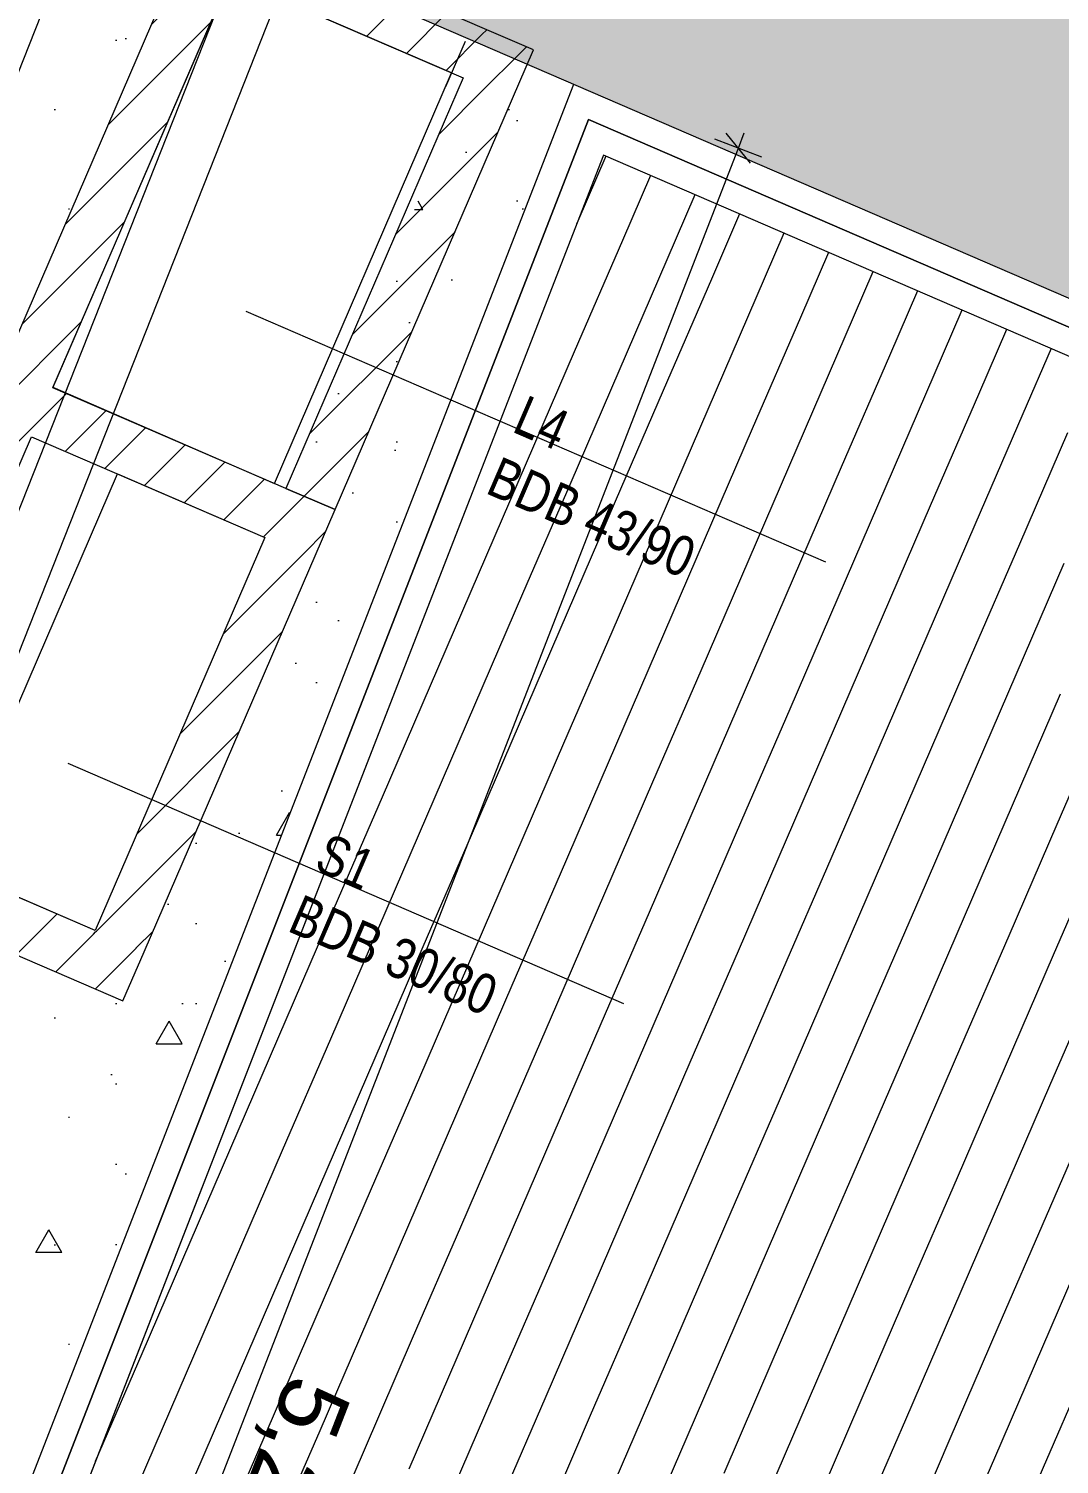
# Model space of a CAD drawing. Header units: millimetres. Extents: x 12535370 to 12566104, y 356204400 to 356234587.
# Drawn here: x 12542701 to 12544628, y 356220425 to 356223107 of the extents above; entities that cross this region are included whole.
import ezdxf
from ezdxf.enums import TextEntityAlignment as Align

# ---------------------------------------------------------------- set-up
doc = ezdxf.new("R2010")
doc.units = ezdxf.units.MM
doc.header["$MEASUREMENT"] = 0
doc.linetypes.add('Dashed', pattern=[211.666667, 105.833333, -105.833333])
doc.linetypes.add('Dot & Dashed', pattern=[6702.78, 3527.78, -1763.89, 0, -1411.11])
for name, color, linetype in [('New_015 Innenwände', 7, 'Continuous'), ('New_080 Raumdefinitionen', 7, 'Continuous'), ('New_290 Raster _ Achsen', 7, 'Continuous'), ('New_GRUNDSTÜCKSGRENZE', 7, 'Continuous')]:
    doc.layers.add(name, color=color, linetype=linetype)
for name, color, linetype, lineweight in [('New_015 Innenwände_Pen_No__1', 7, 'Continuous', 13), ('New_255 Plangrafiken_Pen_No__1', 7, 'Continuous', 13), ('New_255 Plangrafiken_Pen_No__39', 8, 'Continuous', 13), ('New_290 Raster _ Achsen_Pen_No__108', 7, 'Continuous', 13), ('New_GRUNDSTÜCKSGRENZE_Pen_No__1', 7, 'Continuous', 13), ('New_HKLS1_Pen_No__21', 1, 'Continuous', 13)]:
    doc.layers.add(name, color=color, linetype=linetype, lineweight=lineweight)
doc.layers.add('New_255 Plangrafiken_Pen_No__38', color=253, linetype='Continuous', lineweight=13, true_color=0xa2a2a2)
doc.styles.add('GENERATED_STYLE_1', font='arial.ttf')
doc.styles.add('GENERATED_STYLE_2', font='arial.ttf', dxfattribs={"width": 0.8})
doc.dimstyles.new('GENERATED_STYLE__1', dxfattribs={"dimtxt": 125, "dimasz": 47.5, "dimexe": 0.18, "dimexo": 2, "dimgap": 0, "dimtad": 1, "dimlfac": 0.001, "dimzin": 0, "dimdsep": 46, "dimtxsty": 'GENERATED_STYLE_1', "dimblk": 'ARROWHEAD_2', "dimblk1": 'ARROWHEAD_2', "dimblk2": 'ARROWHEAD_2', "dimcen": 0.09, "dimclrd": 7, "dimclre": 7, "dimclrt": 7, "dimadec": 0, "dimazin": 0, "dimtfac": 1, "dimtdec": 4, "dimtmove": 0, "dimatfit": 3, "dimfxl": 1, "dimtolj": 1, "dimtzin": 0, "dimarcsym": 0})
pattern_1 = [(45, (12240439.16, 356160438.356), (-53.033009, 53.033009), [])]

# ---------------------------------------------------------------- blocks, each defined once
blk = doc.blocks.new('Wall_1', base_point=(12539105, 356213987.7))
at = {"layer": 'New_015 Innenwände_Pen_No__1', "color": 7, "linetype": 'Continuous', "lineweight": 13, "flags": 128}
for points in [[(12544625.9, 356227939.6), (12539105, 356213987.7)], [(12539477, 356213840.5), (12544997.9, 356227792.4)]]:
    blk.add_lwpolyline(points, dxfattribs=at)
blk = doc.blocks.new('*X22', base_point=(12240439.2, 356160438.4))
at = {"layer": 'New_255 Plangrafiken_Pen_No__39', "color": 8, "linetype": 'Continuous', "lineweight": 13}
for p, q in [((12543780.3, 356222868.7), (12543727.8, 356222747.2)), ((12543780.3, 356222868.7), (12543727.8, 356222747.2)), ((12543863.5, 356222832.7), (12543811.1, 356222711.2)), ((12543863.5, 356222832.7), (12543811.1, 356222711.2)), ((12543946.7, 356222796.8), (12543894.3, 356222675.3)), ((12543946.7, 356222796.8), (12543894.3, 356222675.3)), ((12543727.8, 356222747.2), (12543725.6, 356222742.1)), ((12543727.8, 356222747.2), (12543725.6, 356222742.1)), ((12544029.9, 356222760.8), (12543977.5, 356222639.3)), ((12544029.9, 356222760.8), (12543977.5, 356222639.3)), ((12544113.2, 356222724.9), (12544060.7, 356222603.4)), ((12544113.2, 356222724.9), (12544060.7, 356222603.4)), ((12543811.1, 356222711.2), (12543721.2, 356222503.2)), ((12543811.1, 356222711.2), (12543721.2, 356222503.2)), ((12544196.4, 356222688.9), (12544143.9, 356222567.4)), ((12544196.4, 356222688.9), (12544143.9, 356222567.4)), ((12543894.3, 356222675.3), (12543804.4, 356222467.3)), ((12543894.3, 356222675.3), (12543804.4, 356222467.3)), ((12543977.5, 356222639.3), (12543887.6, 356222431.3)), ((12543977.5, 356222639.3), (12543887.6, 356222431.3)), ((12544279.6, 356222653), (12544227.1, 356222531.5)), ((12544279.6, 356222653), (12544227.1, 356222531.5)), ((12544362.8, 356222617), (12544310.3, 356222495.6)), ((12544362.8, 356222617), (12544310.3, 356222495.6)), ((12544060.7, 356222603.4), (12543970.8, 356222395.4)), ((12544060.7, 356222603.4), (12543970.8, 356222395.4)), ((12544446, 356222581.1), (12544393.5, 356222459.6)), ((12544446, 356222581.1), (12544393.5, 356222459.6)), ((12544143.9, 356222567.4), (12544054, 356222359.4)), ((12544143.9, 356222567.4), (12544054, 356222359.4)), ((12544227.1, 356222531.5), (12544137.2, 356222323.5)), ((12544227.1, 356222531.5), (12544137.2, 356222323.5)), ((12544529.2, 356222545.2), (12544476.7, 356222423.7)), ((12544529.2, 356222545.2), (12544476.7, 356222423.7)), ((12543721.2, 356222503.2), (12543631.3, 356222295.2)), ((12543721.2, 356222503.2), (12543631.3, 356222295.2)), ((12544612.4, 356222509.2), (12544559.9, 356222387.7)), ((12544612.4, 356222509.2), (12544559.9, 356222387.7)), ((12544310.3, 356222495.6), (12544220.4, 356222287.5)), ((12544310.3, 356222495.6), (12544220.4, 356222287.5)), ((12543804.4, 356222467.3), (12543714.5, 356222259.2)), ((12543804.4, 356222467.3), (12543714.5, 356222259.2)), ((12544393.5, 356222459.6), (12544303.6, 356222251.6)), ((12544393.5, 356222459.6), (12544303.6, 356222251.6)), ((12543887.6, 356222431.3), (12543797.7, 356222223.3)), ((12543887.6, 356222431.3), (12543797.7, 356222223.3)), ((12544476.7, 356222423.7), (12544386.8, 356222215.7)), ((12544476.7, 356222423.7), (12544386.8, 356222215.7)), ((12543970.8, 356222395.4), (12543881, 356222187.4)), ((12543970.8, 356222395.4), (12543881, 356222187.4)), ((12544559.9, 356222387.7), (12544470.1, 356222179.7)), ((12544559.9, 356222387.7), (12544470.1, 356222179.7)), ((12544054, 356222359.4), (12543964.2, 356222151.4)), ((12544054, 356222359.4), (12543964.2, 356222151.4)), ((12544643.1, 356222351.8), (12544553.3, 356222143.8)), ((12544643.1, 356222351.8), (12544553.3, 356222143.8)), ((12544137.2, 356222323.5), (12544047.4, 356222115.5)), ((12544137.2, 356222323.5), (12544047.4, 356222115.5)), ((12543631.3, 356222295.2), (12543541.5, 356222087.2)), ((12543631.3, 356222295.2), (12543541.5, 356222087.2)), ((12544220.4, 356222287.5), (12544130.6, 356222079.5)), ((12544220.4, 356222287.5), (12544130.6, 356222079.5)), ((12543714.5, 356222259.2), (12543624.7, 356222051.2)), ((12543714.5, 356222259.2), (12543624.7, 356222051.2)), ((12544303.6, 356222251.6), (12544213.8, 356222043.6)), ((12544303.6, 356222251.6), (12544213.8, 356222043.6)), ((12543797.7, 356222223.3), (12543707.9, 356222015.3)), ((12543797.7, 356222223.3), (12543707.9, 356222015.3)), ((12544386.8, 356222215.7), (12544297, 356222007.6)), ((12544386.8, 356222215.7), (12544297, 356222007.6)), ((12543881, 356222187.4), (12543791.1, 356221979.3)), ((12543881, 356222187.4), (12543791.1, 356221979.3)), ((12544470.1, 356222179.7), (12544380.2, 356221971.7)), ((12544470.1, 356222179.7), (12544380.2, 356221971.7)), ((12543964.2, 356222151.4), (12543874.3, 356221943.4)), ((12543964.2, 356222151.4), (12543874.3, 356221943.4)), ((12544553.3, 356222143.8), (12544463.4, 356221935.8)), ((12544553.3, 356222143.8), (12544463.4, 356221935.8)), ((12544047.4, 356222115.5), (12543957.5, 356221907.5)), ((12544047.4, 356222115.5), (12543957.5, 356221907.5)), ((12544636.5, 356222107.8), (12544546.6, 356221899.8)), ((12544636.5, 356222107.8), (12544546.6, 356221899.8)), ((12543541.5, 356222087.2), (12543451.6, 356221879.2)), ((12543541.5, 356222087.2), (12543451.6, 356221879.2)), ((12544130.6, 356222079.5), (12544040.7, 356221871.5)), ((12544130.6, 356222079.5), (12544040.7, 356221871.5)), ((12543624.7, 356222051.2), (12543534.8, 356221843.2)), ((12543624.7, 356222051.2), (12543534.8, 356221843.2)), ((12544213.8, 356222043.6), (12544123.9, 356221835.6)), ((12544213.8, 356222043.6), (12544123.9, 356221835.6)), ((12543707.9, 356222015.3), (12543618, 356221807.3)), ((12543707.9, 356222015.3), (12543618, 356221807.3)), ((12544297, 356222007.6), (12544207.1, 356221799.6)), ((12544297, 356222007.6), (12544207.1, 356221799.6)), ((12543791.1, 356221979.3), (12543701.2, 356221771.3)), ((12543791.1, 356221979.3), (12543701.2, 356221771.3)), ((12544380.2, 356221971.7), (12544290.3, 356221763.7)), ((12544380.2, 356221971.7), (12544290.3, 356221763.7)), ((12543874.3, 356221943.4), (12543784.4, 356221735.4)), ((12543874.3, 356221943.4), (12543784.4, 356221735.4)), ((12544463.4, 356221935.8), (12544373.5, 356221727.7)), ((12544463.4, 356221935.8), (12544373.5, 356221727.7)), ((12543957.5, 356221907.5), (12543867.6, 356221699.4)), ((12543957.5, 356221907.5), (12543867.6, 356221699.4)), ((12544546.6, 356221899.8), (12544456.7, 356221691.8)), ((12544546.6, 356221899.8), (12544456.7, 356221691.8)), ((12543451.6, 356221879.2), (12543361.8, 356221671.1)), ((12543451.6, 356221879.2), (12543361.8, 356221671.1)), ((12544040.7, 356221871.5), (12543950.9, 356221663.5)), ((12544040.7, 356221871.5), (12543950.9, 356221663.5)), ((12544629.8, 356221863.9), (12544540, 356221655.8)), ((12544629.8, 356221863.9), (12544540, 356221655.8)), ((12543534.8, 356221843.2), (12543445, 356221635.2)), ((12543534.8, 356221843.2), (12543445, 356221635.2)), ((12544123.9, 356221835.6), (12544034.1, 356221627.6)), ((12544123.9, 356221835.6), (12544034.1, 356221627.6)), ((12543618, 356221807.3), (12543528.2, 356221599.3)), ((12543618, 356221807.3), (12543528.2, 356221599.3)), ((12544713, 356221827.9), (12544623.2, 356221619.9)), ((12544713, 356221827.9), (12544623.2, 356221619.9)), ((12544207.1, 356221799.6), (12544117.3, 356221591.6)), ((12544207.1, 356221799.6), (12544117.3, 356221591.6)), ((12543701.2, 356221771.3), (12543611.4, 356221563.3)), ((12543701.2, 356221771.3), (12543611.4, 356221563.3)), ((12544290.3, 356221763.7), (12544200.5, 356221555.7)), ((12544290.3, 356221763.7), (12544200.5, 356221555.7)), ((12543784.4, 356221735.4), (12543694.6, 356221527.4)), ((12543784.4, 356221735.4), (12543694.6, 356221527.4)), ((12544373.5, 356221727.7), (12544283.7, 356221519.7)), ((12544373.5, 356221727.7), (12544283.7, 356221519.7)), ((12543867.6, 356221699.4), (12543777.8, 356221491.4)), ((12543867.6, 356221699.4), (12543777.8, 356221491.4)), ((12543361.8, 356221671.1), (12543271.9, 356221463.1)), ((12543361.8, 356221671.1), (12543271.9, 356221463.1)), ((12544456.7, 356221691.8), (12544366.9, 356221483.8)), ((12544456.7, 356221691.8), (12544366.9, 356221483.8)), ((12543950.9, 356221663.5), (12543861, 356221455.5)), ((12543950.9, 356221663.5), (12543861, 356221455.5)), ((12544540, 356221655.8), (12544450.1, 356221447.8)), ((12544540, 356221655.8), (12544450.1, 356221447.8)), ((12543445, 356221635.2), (12543355.1, 356221427.2)), ((12543445, 356221635.2), (12543355.1, 356221427.2)), ((12544034.1, 356221627.6), (12543944.2, 356221419.5)), ((12544034.1, 356221627.6), (12543944.2, 356221419.5)), ((12544623.2, 356221619.9), (12544533.3, 356221411.9)), ((12544623.2, 356221619.9), (12544533.3, 356221411.9)), ((12543528.2, 356221599.3), (12543438.3, 356221391.2)), ((12543528.2, 356221599.3), (12543438.3, 356221391.2)), ((12544117.3, 356221591.6), (12544027.4, 356221383.6)), ((12544117.3, 356221591.6), (12544027.4, 356221383.6)), ((12543611.4, 356221563.3), (12543521.5, 356221355.3)), ((12543611.4, 356221563.3), (12543521.5, 356221355.3)), ((12544706.4, 356221584), (12544616.5, 356221375.9)), ((12544706.4, 356221584), (12544616.5, 356221375.9)), ((12544200.5, 356221555.7), (12544110.6, 356221347.6)), ((12544200.5, 356221555.7), (12544110.6, 356221347.6)), ((12543694.6, 356221527.4), (12543604.7, 356221319.3)), ((12543694.6, 356221527.4), (12543604.7, 356221319.3)), ((12544283.7, 356221519.7), (12544193.8, 356221311.7)), ((12544283.7, 356221519.7), (12544193.8, 356221311.7)), ((12543777.8, 356221491.4), (12543687.9, 356221283.4)), ((12543777.8, 356221491.4), (12543687.9, 356221283.4)), ((12544366.9, 356221483.8), (12544277, 356221275.8)), ((12544366.9, 356221483.8), (12544277, 356221275.8)), ((12543271.9, 356221463.1), (12543182, 356221255.1)), ((12543271.9, 356221463.1), (12543182, 356221255.1)), ((12543861, 356221455.5), (12543771.1, 356221247.5)), ((12543861, 356221455.5), (12543771.1, 356221247.5)), ((12543355.1, 356221427.2), (12543265.2, 356221219.2)), ((12543355.1, 356221427.2), (12543265.2, 356221219.2)), ((12544450.1, 356221447.8), (12544360.2, 356221239.8)), ((12544450.1, 356221447.8), (12544360.2, 356221239.8)), ((12543944.2, 356221419.5), (12543854.3, 356221211.5)), ((12543944.2, 356221419.5), (12543854.3, 356221211.5)), ((12544533.3, 356221411.9), (12544443.4, 356221203.9)), ((12544533.3, 356221411.9), (12544443.4, 356221203.9)), ((12543438.3, 356221391.2), (12543348.4, 356221183.2)), ((12543438.3, 356221391.2), (12543348.4, 356221183.2)), ((12544027.4, 356221383.6), (12543937.5, 356221175.6)), ((12544027.4, 356221383.6), (12543937.5, 356221175.6)), ((12544616.5, 356221375.9), (12544526.6, 356221167.9)), ((12544616.5, 356221375.9), (12544526.6, 356221167.9)), ((12543521.5, 356221355.3), (12543431.7, 356221147.3)), ((12543521.5, 356221355.3), (12543431.7, 356221147.3)), ((12544110.6, 356221347.6), (12544020.8, 356221139.6)), ((12544110.6, 356221347.6), (12544020.8, 356221139.6)), ((12543604.7, 356221319.3), (12543514.9, 356221111.3)), ((12543604.7, 356221319.3), (12543514.9, 356221111.3)), ((12544699.7, 356221340), (12544609.9, 356221132)), ((12544699.7, 356221340), (12544609.9, 356221132)), ((12544193.8, 356221311.7), (12544104, 356221103.7)), ((12544193.8, 356221311.7), (12544104, 356221103.7)), ((12543687.9, 356221283.4), (12543598.1, 356221075.4)), ((12543687.9, 356221283.4), (12543598.1, 356221075.4)), ((12544277, 356221275.8), (12544187.2, 356221067.7)), ((12544277, 356221275.8), (12544187.2, 356221067.7)), ((12543182, 356221255.1), (12543092.2, 356221047.1)), ((12543182, 356221255.1), (12543092.2, 356221047.1)), ((12543771.1, 356221247.5), (12543681.3, 356221039.4)), ((12543771.1, 356221247.5), (12543681.3, 356221039.4)), ((12544360.2, 356221239.8), (12544270.4, 356221031.8)), ((12544360.2, 356221239.8), (12544270.4, 356221031.8)), ((12543265.2, 356221219.2), (12543175.4, 356221011.1)), ((12543265.2, 356221219.2), (12543175.4, 356221011.1)), ((12543854.3, 356221211.5), (12543764.5, 356221003.5)), ((12543854.3, 356221211.5), (12543764.5, 356221003.5)), ((12544443.4, 356221203.9), (12544353.6, 356220995.9)), ((12544443.4, 356221203.9), (12544353.6, 356220995.9)), ((12543348.4, 356221183.2), (12543258.6, 356220975.2)), ((12543348.4, 356221183.2), (12543258.6, 356220975.2)), ((12543937.5, 356221175.6), (12543847.7, 356220967.6)), ((12543937.5, 356221175.6), (12543847.7, 356220967.6)), ((12544526.6, 356221167.9), (12544436.8, 356220959.9)), ((12544526.6, 356221167.9), (12544436.8, 356220959.9)), ((12543431.7, 356221147.3), (12543341.8, 356220939.3)), ((12543431.7, 356221147.3), (12543341.8, 356220939.3)), ((12544020.8, 356221139.6), (12543930.9, 356220931.6)), ((12544020.8, 356221139.6), (12543930.9, 356220931.6)), ((12544609.9, 356221132), (12544520, 356220924)), ((12544609.9, 356221132), (12544520, 356220924)), ((12543514.9, 356221111.3), (12543425, 356220903.3)), ((12543514.9, 356221111.3), (12543425, 356220903.3)), ((12544104, 356221103.7), (12544014.1, 356220895.7)), ((12544104, 356221103.7), (12544014.1, 356220895.7)), ((12544693.1, 356221096), (12544603.2, 356220888)), ((12544693.1, 356221096), (12544603.2, 356220888)), ((12543598.1, 356221075.4), (12543508.2, 356220867.4)), ((12543598.1, 356221075.4), (12543508.2, 356220867.4)), ((12544187.2, 356221067.7), (12544097.3, 356220859.7)), ((12544187.2, 356221067.7), (12544097.3, 356220859.7)), ((12543092.2, 356221047.1), (12543002.3, 356220839.1)), ((12543092.2, 356221047.1), (12543002.3, 356220839.1)), ((12543681.3, 356221039.4), (12543591.4, 356220831.4)), ((12543681.3, 356221039.4), (12543591.4, 356220831.4)), ((12544270.4, 356221031.8), (12544180.5, 356220823.8)), ((12544270.4, 356221031.8), (12544180.5, 356220823.8)), ((12543175.4, 356221011.1), (12543085.5, 356220803.1)), ((12543175.4, 356221011.1), (12543085.5, 356220803.1)), ((12543764.5, 356221003.5), (12543674.6, 356220795.5)), ((12543764.5, 356221003.5), (12543674.6, 356220795.5)), ((12543258.6, 356220975.2), (12543168.7, 356220767.2)), ((12543258.6, 356220975.2), (12543168.7, 356220767.2)), ((12544353.6, 356220995.9), (12544263.7, 356220787.8)), ((12544353.6, 356220995.9), (12544263.7, 356220787.8)), ((12543847.7, 356220967.6), (12543757.8, 356220759.5)), ((12543847.7, 356220967.6), (12543757.8, 356220759.5)), ((12544436.8, 356220959.9), (12544346.9, 356220751.9)), ((12544436.8, 356220959.9), (12544346.9, 356220751.9)), ((12543341.8, 356220939.3), (12543251.9, 356220731.2)), ((12543341.8, 356220939.3), (12543251.9, 356220731.2)), ((12543930.9, 356220931.6), (12543841, 356220723.6)), ((12543930.9, 356220931.6), (12543841, 356220723.6)), ((12544520, 356220924), (12544430.1, 356220715.9)), ((12544520, 356220924), (12544430.1, 356220715.9)), ((12543425, 356220903.3), (12543335.1, 356220695.3)), ((12543425, 356220903.3), (12543335.1, 356220695.3)), ((12544014.1, 356220895.7), (12543924.2, 356220687.7)), ((12544014.1, 356220895.7), (12543924.2, 356220687.7)), ((12543508.2, 356220867.4), (12543418.3, 356220659.4)), ((12543508.2, 356220867.4), (12543418.3, 356220659.4)), ((12544603.2, 356220888), (12544513.3, 356220680)), ((12544603.2, 356220888), (12544513.3, 356220680)), ((12543002.3, 356220839.1), (12542912.5, 356220631.1)), ((12543002.3, 356220839.1), (12542912.5, 356220631.1)), ((12544097.3, 356220859.7), (12544007.4, 356220651.7)), ((12544097.3, 356220859.7), (12544007.4, 356220651.7)), ((12544686.4, 356220852.1), (12544596.5, 356220644.1)), ((12544686.4, 356220852.1), (12544596.5, 356220644.1)), ((12543591.4, 356220831.4), (12543501.6, 356220623.4)), ((12543591.4, 356220831.4), (12543501.6, 356220623.4)), ((12544180.5, 356220823.8), (12544090.7, 356220615.8)), ((12544180.5, 356220823.8), (12544090.7, 356220615.8)), ((12543085.5, 356220803.1), (12542995.7, 356220595.1)), ((12543085.5, 356220803.1), (12542995.7, 356220595.1)), ((12543674.6, 356220795.5), (12543584.8, 356220587.5)), ((12543674.6, 356220795.5), (12543584.8, 356220587.5)), ((12544263.7, 356220787.8), (12544173.9, 356220579.8)), ((12544263.7, 356220787.8), (12544173.9, 356220579.8)), ((12543168.7, 356220767.2), (12543078.9, 356220559.2)), ((12543168.7, 356220767.2), (12543078.9, 356220559.2)), ((12543757.8, 356220759.5), (12543668, 356220551.5)), ((12543757.8, 356220759.5), (12543668, 356220551.5)), ((12543251.9, 356220731.2), (12543162.1, 356220523.2)), ((12543251.9, 356220731.2), (12543162.1, 356220523.2)), ((12544346.9, 356220751.9), (12544257.1, 356220543.9)), ((12544346.9, 356220751.9), (12544257.1, 356220543.9)), ((12543841, 356220723.6), (12543751.2, 356220515.6)), ((12543841, 356220723.6), (12543751.2, 356220515.6)), ((12544430.1, 356220715.9), (12544340.3, 356220507.9)), ((12544430.1, 356220715.9), (12544340.3, 356220507.9)), ((12543335.1, 356220695.3), (12543245.3, 356220487.3)), ((12543335.1, 356220695.3), (12543245.3, 356220487.3)), ((12543924.2, 356220687.7), (12543834.4, 356220479.6)), ((12543924.2, 356220687.7), (12543834.4, 356220479.6)), ((12544513.3, 356220680), (12544423.5, 356220472)), ((12544513.3, 356220680), (12544423.5, 356220472)), ((12543418.3, 356220659.4), (12543328.5, 356220451.3)), ((12543418.3, 356220659.4), (12543328.5, 356220451.3)), ((12544007.4, 356220651.7), (12543917.6, 356220443.7)), ((12544007.4, 356220651.7), (12543917.6, 356220443.7)), ((12542912.5, 356220631.1), (12542825.5, 356220429.7)), ((12542912.5, 356220631.1), (12542825.5, 356220429.7)), ((12543501.6, 356220623.4), (12543411.7, 356220415.4)), ((12543501.6, 356220623.4), (12543411.7, 356220415.4)), ((12544596.5, 356220644.1), (12544506.7, 356220436)), ((12544596.5, 356220644.1), (12544506.7, 356220436)), ((12542995.7, 356220595.1), (12542905.8, 356220387.1)), ((12542995.7, 356220595.1), (12542905.8, 356220387.1)), ((12544090.7, 356220615.8), (12544000.8, 356220407.7)), ((12544090.7, 356220615.8), (12544000.8, 356220407.7)), ((12544679.8, 356220608.1), (12544589.9, 356220400.1)), ((12544679.8, 356220608.1), (12544589.9, 356220400.1)), ((12543584.8, 356220587.5), (12543494.9, 356220379.5)), ((12543584.8, 356220587.5), (12543494.9, 356220379.5)), ((12544173.9, 356220579.8), (12544084, 356220371.8)), ((12544173.9, 356220579.8), (12544084, 356220371.8)), ((12543078.9, 356220559.2), (12542989, 356220351.2)), ((12543078.9, 356220559.2), (12542989, 356220351.2)), ((12543668, 356220551.5), (12543578.1, 356220343.5)), ((12543668, 356220551.5), (12543578.1, 356220343.5)), ((12544257.1, 356220543.9), (12544167.2, 356220335.9)), ((12544257.1, 356220543.9), (12544167.2, 356220335.9)), ((12543162.1, 356220523.2), (12543072.2, 356220315.2)), ((12543162.1, 356220523.2), (12543072.2, 356220315.2)), ((12543751.2, 356220515.6), (12543661.3, 356220307.6)), ((12543751.2, 356220515.6), (12543661.3, 356220307.6)), ((12543245.3, 356220487.3), (12543155.4, 356220279.3)), ((12543245.3, 356220487.3), (12543155.4, 356220279.3)), ((12544340.3, 356220507.9), (12544250.4, 356220299.9)), ((12544340.3, 356220507.9), (12544250.4, 356220299.9)), ((12543834.4, 356220479.6), (12543744.5, 356220271.6)), ((12543834.4, 356220479.6), (12543744.5, 356220271.6)), ((12544423.5, 356220472), (12544333.6, 356220264)), ((12544423.5, 356220472), (12544333.6, 356220264)), ((12543328.5, 356220451.3), (12543238.6, 356220243.3)), ((12543328.5, 356220451.3), (12543238.6, 356220243.3)), ((12543917.6, 356220443.7), (12543827.7, 356220235.7)), ((12543917.6, 356220443.7), (12543827.7, 356220235.7)), ((12544506.7, 356220436), (12544416.8, 356220228)), ((12544506.7, 356220436), (12544416.8, 356220228))]:
    blk.add_line(p, q, dxfattribs=at)
blk = doc.blocks.new('Fill_8', base_point=(12240439.2, 356160438.4))
at = {"layer": 'New_255 Plangrafiken_Pen_No__1', "color": 7, "linetype": 'Continuous', "lineweight": 13, "flags": 128}
blk.add_lwpolyline([(12543775.7, 356222870.6), (12542401, 356219339.3), (12542722.6, 356219200.3), (12542590.8, 356218895.1), (12555592.9, 356213278.5), (12555257.1, 356215439.6), (12554698.2, 356215681), (12554678.4, 356215635.1), (12553145.9, 356216299.7), (12552809, 356215519.6), (12550881.1, 356216352.3), (12551218.3, 356217132.7), (12550707.9, 356217353.3), (12551252.5, 356218613.9), (12553915, 356217463.7), (12554288.8, 356218329.1), (12550457.2, 356219984.3), (12549776.9, 356224310.1), (12547607.2, 356225247.3), (12546139.4, 356221849.6)], close=True, dxfattribs=at)
at = {"layer": 'New_255 Plangrafiken_Pen_No__39', "color": 8, "linetype": 'Continuous', "lineweight": 13}
blk.add_blockref('*X22', (12240439.2, 356160438.4), dxfattribs=at)
blk = doc.blocks.new('Wall_11', base_point=(12542389.4, 356221610))
at = {"layer": 'New_015 Innenwände', "linetype": 'Continuous', "lineweight": 0, "true_color": 0x000000}
h = blk.add_hatch(dxfattribs=at)
h.set_pattern_fill('BACKSTEIN', color=18, style=0, pattern_type=2)
h.set_pattern_definition(pattern_1)
h.paths.add_polyline_path([(12542258, 356221557.9), (12542389.4, 356221610), (12542297.6, 356221649.7)])
h = blk.add_hatch(dxfattribs=at)
h.set_pattern_fill('BACKSTEIN', color=18, style=0, pattern_type=2)
h.set_pattern_definition(pattern_1)
h.paths.add_polyline_path([(12542389.4, 356221610), (12542258, 356221557.9), (12542349.8, 356221518.2)])
h = blk.add_hatch(dxfattribs=at)
h.set_pattern_fill('BACKSTEIN', color=18, style=0, pattern_type=2)
h.set_pattern_definition(pattern_1)
h.paths.add_polyline_path([(12542349.8, 356221518.2), (12542785.6, 356221330), (12542825.2, 356221421.8), (12542389.4, 356221610)])
h = blk.add_hatch(dxfattribs=at)
h.set_pattern_fill('BACKSTEIN', color=18, style=0, pattern_type=2)
h.set_pattern_definition(pattern_1)
h.paths.add_polyline_path([(12542825.2, 356221421.8), (12542785.6, 356221330), (12542877.4, 356221290.3)])
h = blk.add_hatch(dxfattribs=at)
h.set_pattern_fill('BACKSTEIN', color=18, style=0, pattern_type=2)
h.set_pattern_definition(pattern_1)
h.paths.add_polyline_path([(12542917, 356221382.1), (12542825.2, 356221421.8), (12542877.4, 356221290.3)])
at = {"layer": 'New_015 Innenwände_Pen_No__1', "color": 7, "linetype": 'Continuous', "lineweight": 13, "flags": 128}
for points in [[(12542258, 356221557.9), (12542297.6, 356221649.7)], [(12542825.2, 356221421.8), (12542389.4, 356221610)], [(12542258, 356221557.9), (12542877.4, 356221290.3)], [(12542877.4, 356221290.3), (12542917, 356221382.1)]]:
    blk.add_lwpolyline(points, dxfattribs=at)
blk = doc.blocks.new('Wall_12', base_point=(12542825.2, 356221421.8))
at = {"layer": 'New_015 Innenwände', "linetype": 'Continuous', "lineweight": 0, "true_color": 0x000000}
h = blk.add_hatch(dxfattribs=at)
h.set_pattern_fill('BACKSTEIN', color=18, style=0, pattern_type=2)
h.set_pattern_definition(pattern_1)
h.paths.add_polyline_path([(12543182.1, 356222248), (12543142.5, 356222156.2), (12543273.9, 356222208.3)])
h = blk.add_hatch(dxfattribs=at)
h.set_pattern_fill('BACKSTEIN', color=18, style=0, pattern_type=2)
h.set_pattern_definition(pattern_1)
h.paths.add_polyline_path([(12543142.5, 356222156.2), (12543234.3, 356222116.5), (12543273.9, 356222208.3)])
h = blk.add_hatch(dxfattribs=at)
h.set_pattern_fill('BACKSTEIN', color=18, style=0, pattern_type=2)
h.set_pattern_definition(pattern_1)
h.paths.add_polyline_path([(12542917, 356221382.1), (12543234.3, 356222116.5), (12543142.5, 356222156.2), (12542825.2, 356221421.8)])
at = {"layer": 'New_015 Innenwände_Pen_No__1', "color": 7, "linetype": 'Continuous', "lineweight": 13, "flags": 128}
for points in [[(12543273.9, 356222208.3), (12543182.1, 356222248)], [(12542917, 356221382.1), (12543273.9, 356222208.3)], [(12543142.5, 356222156.2), (12542825.2, 356221421.8)]]:
    blk.add_lwpolyline(points, dxfattribs=at)
blk = doc.blocks.new('Wall_13', base_point=(12543142.5, 356222156.2))
at = {"layer": 'New_015 Innenwände', "linetype": 'Continuous', "lineweight": 0, "true_color": 0x000000}
h = blk.add_hatch(dxfattribs=at)
h.set_pattern_fill('BACKSTEIN', color=18, style=0, pattern_type=2)
h.set_pattern_definition(pattern_1)
h.paths.add_polyline_path([(12543182.1, 356222248), (12542746.4, 356222436.2), (12542706.7, 356222344.4), (12543142.5, 356222156.2)])
at = {"layer": 'New_015 Innenwände_Pen_No__1', "color": 7, "linetype": 'Continuous', "lineweight": 13, "flags": 128}
for points in [[(12543182.1, 356222248), (12542746.4, 356222436.2)], [(12542706.7, 356222344.4), (12543142.5, 356222156.2)]]:
    blk.add_lwpolyline(points, dxfattribs=at)
blk = doc.blocks.new('Wall_14', base_point=(12543182.1, 356222248))
at = {"layer": 'New_015 Innenwände', "linetype": 'Continuous', "lineweight": 0, "true_color": 0x000000}
h = blk.add_hatch(dxfattribs=at)
h.set_pattern_fill('BACKSTEIN', color=18, style=0, pattern_type=2)
h.set_pattern_definition(pattern_1)
h.paths.add_polyline_path([(12543553.1, 356223106.9), (12543513.5, 356223015.1), (12543645, 356223067.2)])
h = blk.add_hatch(dxfattribs=at)
h.set_pattern_fill('BACKSTEIN', color=18, style=0, pattern_type=2)
h.set_pattern_definition(pattern_1)
h.paths.add_polyline_path([(12543513.5, 356223015.1), (12543605.3, 356222975.4), (12543645, 356223067.2)])
h = blk.add_hatch(dxfattribs=at)
h.set_pattern_fill('BACKSTEIN', color=18, style=0, pattern_type=2)
h.set_pattern_definition(pattern_1)
h.paths.add_polyline_path([(12543513.5, 356223015.1), (12543182.1, 356222248), (12543273.9, 356222208.3), (12543605.3, 356222975.4)])
at = {"layer": 'New_015 Innenwände_Pen_No__1', "color": 7, "linetype": 'Continuous', "lineweight": 13, "flags": 128}
for points in [[(12543645, 356223067.2), (12543553.1, 356223106.9)], [(12543273.9, 356222208.3), (12543645, 356223067.2)], [(12543513.5, 356223015.1), (12543182.1, 356222248)], [(12543182.1, 356222248), (12543273.9, 356222208.3)]]:
    blk.add_lwpolyline(points, dxfattribs=at)
blk = doc.blocks.new('Wall_15', base_point=(12543513.5, 356223015.1))
at = {"layer": 'New_015 Innenwände', "linetype": 'Continuous', "lineweight": 0, "true_color": 0x000000}
h = blk.add_hatch(dxfattribs=at)
h.set_pattern_fill('BACKSTEIN', color=18, style=0, pattern_type=2)
h.set_pattern_definition(pattern_1)
h.paths.add_polyline_path([(12542985.9, 356223243), (12543077.7, 356223203.3), (12543025.6, 356223334.8)])
h = blk.add_hatch(dxfattribs=at)
h.set_pattern_fill('BACKSTEIN', color=18, style=0, pattern_type=2)
h.set_pattern_definition(pattern_1)
h.paths.add_polyline_path([(12543025.6, 356223334.8), (12543077.7, 356223203.3), (12543117.4, 356223295.1)])
h = blk.add_hatch(dxfattribs=at)
h.set_pattern_fill('BACKSTEIN', color=18, style=0, pattern_type=2)
h.set_pattern_definition(pattern_1)
h.paths.add_polyline_path([(12543553.1, 356223106.9), (12543117.4, 356223295.1), (12543077.7, 356223203.3), (12543513.5, 356223015.1)])
at = {"layer": 'New_015 Innenwände_Pen_No__1', "color": 7, "linetype": 'Continuous', "lineweight": 13, "flags": 128}
for points in [[(12543025.6, 356223334.8), (12542985.9, 356223243)], [(12543553.1, 356223106.9), (12543025.6, 356223334.8)], [(12543077.7, 356223203.3), (12543513.5, 356223015.1)]]:
    blk.add_lwpolyline(points, dxfattribs=at)
blk = doc.blocks.new('Wall_16', base_point=(12543077.7, 356223203.3))
at = {"layer": 'New_015 Innenwände', "linetype": 'Continuous', "lineweight": 0, "true_color": 0x000000}
h = blk.add_hatch(dxfattribs=at)
h.set_pattern_fill('BACKSTEIN', color=18, style=0, pattern_type=2)
h.set_pattern_definition(pattern_1)
h.paths.add_polyline_path([(12542985.9, 356223243), (12542297.6, 356221649.7), (12542389.4, 356221610), (12543077.7, 356223203.3)])
at = {"layer": 'New_015 Innenwände_Pen_No__1', "color": 7, "linetype": 'Continuous', "lineweight": 13, "flags": 128}
for points in [[(12542985.9, 356223243), (12542297.6, 356221649.7)], [(12542746.4, 356222436.2), (12543077.7, 356223203.3)], [(12542389.4, 356221610), (12542706.7, 356222344.4)]]:
    blk.add_lwpolyline(points, dxfattribs=at)
blk = doc.blocks.new('Standard grid marker[8]', base_point=(12539230.2, 356213489.9))
at = {"layer": 'New_290 Raster _ Achsen_Pen_No__108', "color": 7, "linetype": 'Dot & Dashed', "lineweight": 13}
blk.add_line((12539603.7, 356214432.9), (12547078.2, 356233305.9), dxfattribs=at)
at = {"layer": 'New_290 Raster _ Achsen_Pen_No__108', "color": 7, "lineweight": 13, "style": 'GENERATED_STYLE_1'}
for tag, p in [('AC_MarkerText_1_1', (12547559.5, 356234477.6)), ('AC_MarkerText_1_0', (12539209.1, 356213393.3))]:
    blk.add_attdef(tag, text='', height=150, rotation=336.6365, dxfattribs=at).set_placement(p, align=Align.TOP_CENTER)
blk = doc.blocks.new('*D90', base_point=(12240439.2, 356160438.4))
at = {"layer": 'New_GRUNDSTÜCKSGRENZE_Pen_No__1', "color": 7, "linetype": 'Continuous', "lineweight": 13, "transparency": 16777216}
for p, q in [((12544050.5, 356222855.6), (12544005.3, 356222911.9)), ((12544027.9, 356222883.8), (12544039, 356222912.3)), ((12542141.1, 356218037.1), (12544027.9, 356222883.8)), ((12544071.6, 356222866.8), (12543984.2, 356222900.8)), ((12542184.8, 356218020.1), (12542097.4, 356218054.1)), ((12542118.6, 356218065.3), (12542163.7, 356218009)), ((12542130, 356218008.6), (12542141.1, 356218037.1))]:
    blk.add_line(p, q, dxfattribs=at)
at = {"layer": 'New_GRUNDSTÜCKSGRENZE_Pen_No__1', "color": 7, "lineweight": 13, "transparency": 16777216, "insert": (12543168.3, 356220606.8), "char_height": 125, "attachment_point": 7, "rotation": 248.7295, "style": 'GENERATED_STYLE_1'}
blk.add_mtext('\\A1;{\\pql;\\fArial|b0|i0|c0|p0;\\W1.000000;5,20}', dxfattribs=at)
blk = doc.blocks.new('ARROWHEAD_2')
at = {"color": 0, "linetype": 'Continuous', "lineweight": 0}
for p, q in [((-0.378, -0.655), (0.378, 0.655)), ((0, 0), (-1, 0))]:
    blk.add_line(p, q, dxfattribs=at)
blk = doc.blocks.new('*D92', base_point=(12240439.2, 356160438.4))
at = {"layer": 'New_GRUNDSTÜCKSGRENZE_Pen_No__1', "color": 7, "linetype": 'Continuous', "lineweight": 13, "transparency": 16777216}
for p, q in [((12546569.8, 356221772.6), (12548037.6, 356225170.3)), ((12546548.3, 356221801.5), (12546591.4, 356221743.6)), ((12546612.8, 356221754), (12546526.8, 356221791.2)), ((12544508.7, 356217001.2), (12546569.8, 356221772.6)), ((12544487.1, 356217030.2), (12544530.2, 356216972.3)), ((12544551.7, 356216982.6), (12544465.6, 356217019.8)), ((12544496.6, 356216973.2), (12544508.7, 356217001.2))]:
    blk.add_line(p, q, dxfattribs=at)
at = {"layer": 'New_GRUNDSTÜCKSGRENZE_Pen_No__1', "color": 7, "lineweight": 13, "transparency": 16777216, "insert": (12545450.1, 356219243.7), "char_height": 125, "attachment_point": 7, "rotation": 66.6365, "style": 'GENERATED_STYLE_1'}
blk.add_mtext('\\A1;{\\pql;\\fArial|b0|i0|c0|p0;\\W1.000000;5,20}', dxfattribs=at)

msp = doc.modelspace()

# ---------------------------------------------------------------- hatches: boundary and pattern name
at = {"layer": 'New_255 Plangrafiken_Pen_No__38', "linetype": 'Continuous', "lineweight": 13, "true_color": 0xa2a2a2}
msp.add_hatch(color=253, dxfattribs=at).paths.add_polyline_path([(12542808.151, 356223397.546), (12546087.221, 356221981.042), (12546301.861, 356222477.912), (12543022.791, 356223894.416)])
at = {"layer": 'New_255 Plangrafiken_Pen_No__39', "linetype": 'Continuous', "lineweight": 13}
h = msp.add_hatch(dxfattribs=at)
h.set_pattern_fill('LIGHTWEIGHT_CONCRETE', color=8, style=0, pattern_type=2)
h.set_pattern_definition([(0, (12542489, 356221209.9), (0, 779.42), [48.75, -401.25]), (0, (12542714, 356221599.65), (0, 779.42), [48.75, -401.25]), (60, (12542489, 356221209.9), (-675, 389.7), [48.75, -401.25]), (60, (12542939, 356221209.9), (-675, 389.71), [48.75, -401.25]), (120, (12542537.8, 356221209.9), (675, 389.7), [48.75, -401.25]), (120, (12542987.8, 356221209.9), (675, 389.71), [48.75, -401.25]), (0, (12542489.03, 356221284.94), (0, 150), [0, -150, 0, -225]), (45, (12542564.03, 356221284.94), (-106.066, 106.066), [0, -112.5, 0, -187.5])])
h.paths.add_polyline_path([(12542808.151, 356223397.546), (12541257.904, 356219445.547), (12541293.864, 356219400.93), (12541561.165, 356219285.46), (12541712.829, 356219636.549), (12542309.124, 356219378.96), (12543720.16, 356223003.573), (12543554.705, 356223075.047), (12543195.309, 356222243.078), (12542654.834, 356222476.554), (12543014.231, 356223308.523)])
h.paths.add_polyline_path([(12542257.989, 356221557.896), (12542877.368, 356221290.334), (12543273.932, 356222208.341), (12542654.553, 356222475.902)], flags=0)

# ---------------------------------------------------------------- linework, layer by layer
at = {"layer": 'New_080 Raumdefinitionen', "color": 21, "linetype": 'Continuous', "lineweight": 0, "true_color": 0xffa8a8, "flags": 128}
msp.add_lwpolyline([(12542280.303, 356219029.271), (12555592.899, 356213278.45), (12555257.083, 356215439.554), (12554698.236, 356215680.967), (12554658.579, 356215589.166), (12550686.955, 356217304.842), (12551252.455, 356218613.92), (12553915.001, 356217463.744), (12554288.841, 356218329.147), (12550575.415, 356219933.285), (12550457.245, 356219984.332), (12549776.913, 356224310.057), (12547607.171, 356225247.35), (12546139.389, 356221849.577), (12543775.698, 356222870.65)], close=True, dxfattribs=at)
at = {"layer": 'New_255 Plangrafiken_Pen_No__1', "color": 7, "linetype": 'Continuous', "lineweight": 13}
for p, q in [((12543107.379, 356222578.924), (12544191.103, 356222110.774)), ((12542774.43, 356221734.373), (12543813.372, 356221285.568))]:
    msp.add_line(p, q, dxfattribs=at)
for points in [[(12542355.074, 356219359.11), (12543747.917, 356222937.117), (12546113.317, 356221915.305), (12548056.951, 356226414.695), (12551474.193, 356224938.503), (12552054.476, 356221248.919)], [(12554282.597, 356218440.776), (12554262.768, 356218394.875), (12550502.359, 356220019.31), (12549822.026, 356224345.035), (12547581.098, 356225313.078), (12546113.317, 356221915.305), (12543747.917, 356222937.117), (12542355.074, 356219359.11)], [(12542309.124, 356219378.96), (12543720.16, 356223003.573)]]:
    msp.add_lwpolyline(points, dxfattribs=at)
at = {"layer": 'New_255 Plangrafiken_Pen_No__1', "color": 7, "linetype": 'Continuous', "lineweight": 13, "flags": 128}
msp.add_lwpolyline([(12542808.151, 356223397.546), (12546087.221, 356221981.042), (12546301.861, 356222477.912), (12543022.791, 356223894.416)], close=True, dxfattribs=at)
at = {"layer": 'New_255 Plangrafiken_Pen_No__1', "color": 7, "linetype": 'Continuous', "lineweight": 13}
msp.add_lwpolyline([(12542825.224, 356221421.791), (12542549.822, 356221540.761), (12542867.073, 356222275.166), (12543142.475, 356222156.197)], close=True, dxfattribs=at)
at = {"layer": 'New_HKLS1_Pen_No__21', "color": 1, "linetype": 'Dashed', "lineweight": 13}
msp.add_line((12544944.055, 356226386.064), (12543480.522, 356222998.125), dxfattribs=at)
at = {"layer": 'New_HKLS1_Pen_No__21', "color": 1, "linetype": 'Continuous', "lineweight": 13}
for points in [[(12543491.875, 356223024.407), (12543077.715, 356223203.317), (12542746.635, 356222436.898), (12543160.513, 356222257.336)], [(12542867.073, 356222275.166), (12543142.475, 356222156.196), (12542825.224, 356221421.791), (12542549.822, 356221540.761)]]:
    msp.add_lwpolyline(points, close=True, dxfattribs=at)

# ---------------------------------------------------------------- block references
at = {"layer": 'New_015 Innenwände', "color": 7, "lineweight": 13}
for name, p in [('Wall_1', (12539105.04, 356213987.681)), ('Wall_15', (12543513.493, 356223015.068)), ('Wall_16', (12543077.715, 356223203.317)), ('Wall_14', (12543182.131, 356222247.997)), ('Wall_13', (12543142.475, 356222156.196)), ('Wall_12', (12542825.224, 356221421.791)), ('Wall_11', (12542389.446, 356221610.04))]:
    msp.add_blockref(name, p, dxfattribs=at)
at = {"layer": 'New_255 Plangrafiken_Pen_No__39', "color": 8, "linetype": 'Continuous', "lineweight": 13}
msp.add_blockref('Fill_8', (12240439.157, 356160438.356), dxfattribs=at)
at = {"layer": 'New_290 Raster _ Achsen', "color": 7, "linetype": 'Continuous', "lineweight": 13}
msp.add_blockref('Standard grid marker[8]', (12539230.19, 356213489.941), dxfattribs=at)

# ---------------------------------------------------------------- texts
at = {"layer": 'New_255 Plangrafiken_Pen_No__1', "color": 7, "linetype": 'Continuous', "lineweight": 13, "char_height": 75, "attachment_point": 7, "rotation": 336.636458, "style": 'GENERATED_STYLE_2'}
for s, insert in [('\\A1;{\\pql;\\fArial|b0|i0|c0|p0;\\W0.800000;L4\\P\\pql;\\fArial|b0|i0|c0|p0;\\W0.800000;BDB 43/90\\P\\pql;\\fArial|b0|i0|c0|p0;\\H1.029164x;\\W0.800000;}', (12543552.373, 356222239.114)), ('\\A1;{\\pql;\\fArial|b0|i0|c0|p0;\\W0.800000;S1\\P\\pql;\\fArial|b0|i0|c0|p0;\\W0.800000;BDB 30/80\\P\\pql;\\fArial|b0|i0|c0|p0;\\H1.029164x;\\W0.800000;}', (12543182.033, 356221420.949))]:
    msp.add_mtext(s, dxfattribs=dict(at, insert=insert))

# ---------------------------------------------------------------- dimensions: what is measured, and where the dimension line sits
at = {"layer": 'New_GRUNDSTÜCKSGRENZE', "color": 7, "linetype": 'Continuous', "lineweight": 13}
for base, p1, p2, angle, picture, middle, turn in [((12546569.818, 356221772.568), (12544025.805, 356217209.816), (12546087.221, 356221981.042), 66.636458, '*D92', (12545456.938, 356219417.003), 66.636458), ((12544027.895, 356222883.774), (12541833.392, 356218156.902), (12543720.16, 356223003.573), 68.72946, '*D90', (12543167.865, 356220433.358), 248.72946)]:
    dim = msp.add_linear_dim(base=base, p1=p1, p2=p2, angle=angle, dimstyle='GENERATED_STYLE__1', dxfattribs=at)
    dim.commit()
    dim.dimension.update_dxf_attribs({"geometry": picture, "text_midpoint": middle, "dimtype": 160, "text_rotation": turn})

doc.saveas('drawing.dxf')
